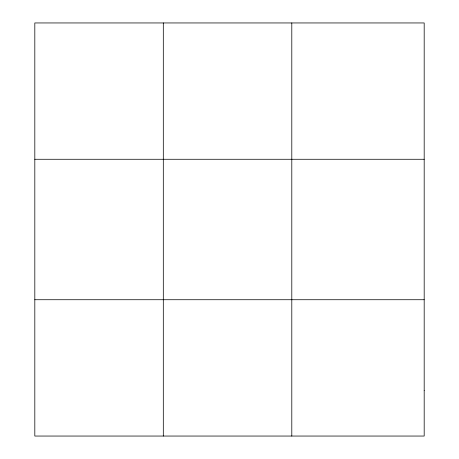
<?xml version="1.0" encoding="UTF-8"?>
<svg xmlns="http://www.w3.org/2000/svg" width="459" height="459" viewBox="0 0 459 459"><rect width="100%" height="100%" fill="white"/><g stroke="black" fill="none" stroke-linecap="round" stroke-linejoin="round"><path stroke-width="0.69" d="M163.306 22.95L163.306 436.05M291.798 22.95L291.798 436.05M34.815 159.273L424.185 159.273M34.815 299.727L424.185 299.727M424.185 390.609L424.185 436.05L34.815 436.05L34.815 22.95L424.185 22.95L424.185 390.609"/></g></svg>
